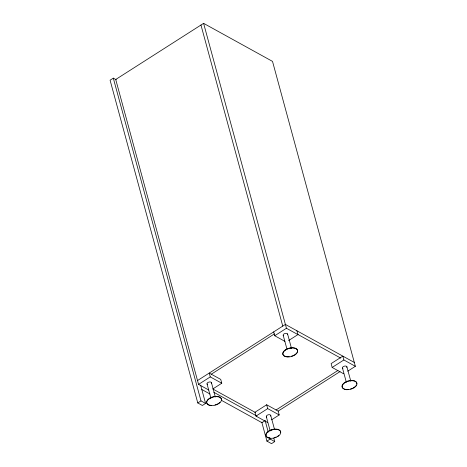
<?xml version="1.0" encoding="UTF-8"?>
<svg xmlns="http://www.w3.org/2000/svg" width="467" height="467" viewBox="0 0 467 467"><rect width="100%" height="100%" fill="white"/><g stroke="black" fill="none" stroke-linecap="round" stroke-linejoin="round"><path stroke-width="0.7" d="M116.178 79.729L113.306 78.147L110.084 80.201L197.775 402.945L202.369 405.479L205.591 403.424L200.623 385.141M347.746 371.172L355.364 366.309L272.518 61.393L203.6 23.35L115.723 79.478L198.563 384.388L208.772 390.027M197.518 380.547L285.395 324.419L354.319 362.462M211.236 374.248L274.403 333.905M198.563 384.388L210.278 376.904L221.767 383.244L212.981 388.859M273.68 331.903L274.724 335.744L286.44 328.26L297.928 334.606L288.553 340.589M197.775 402.945L200.997 400.884L205.591 403.424M271.584 419.815L279.202 414.947L278.157 411.106L266.669 404.766L254.953 412.25L255.998 416.091L267.486 422.431M255.998 416.091L267.714 408.607L279.202 414.947M343.875 359.964L342.831 356.123L331.115 363.606L332.16 367.447L343.875 359.964L355.364 366.309M276.026 410.008L337.962 370.448M278.093 411.147L340.029 371.592M265.133 420.615L261.911 422.67L221.405 400.312M266.926 441.117L270.148 439.056L274.742 441.589L271.52 443.65L266.926 441.117L261.765 422.127M286.592 349.497L286.896 349.334M210.43 398.135L210.734 397.977M297.438 334.209L340.723 358.101M274.724 335.744L284.934 341.383M332.16 367.447L343.648 373.793M212.923 389.052L255.478 412.542M213.868 392.315L256.908 416.074M201.785 389.484L210.016 394.025M342.953 368.527L342.644 368.3A2.288 1.261 -15.2 0 1 343.496 366.507A2.288 1.261 -15.2 0 1 346.403 366.245L346.712 366.472A2.288 1.261 -15.2 0 1 346.771 367.453M283.685 335.808L283.376 335.58A2.288 1.261 -15.2 0 1 284.222 333.794A2.288 1.261 -15.2 0 1 287.129 333.526L287.438 333.753A2.288 1.261 -15.2 0 1 287.497 334.734M266.791 417.171L266.488 416.938A2.288 1.261 -15.2 0 1 267.334 415.151A2.288 1.261 -15.2 0 1 270.241 414.889L270.551 415.116A2.288 1.261 -15.2 0 1 270.609 416.091M207.523 384.452L207.214 384.224A2.288 1.261 -15.2 0 1 208.06 382.432A2.288 1.261 -15.2 0 1 210.967 382.169L211.277 382.397A2.288 1.261 -15.2 0 1 211.335 383.378M354.039 387.452L354.12 387.75M346.882 366.764L350.758 381.019M342.474 368.008L346.351 382.263M296.884 330.759L297.928 334.606M203.6 23.35L286.44 328.26M287.608 334.045L291.484 348.3M200.962 25.031L282.763 326.106M283.206 335.288L286.89 348.867M285.576 349.66L285.658 349.958A7.63 4.203 -15.2 0 0 287.474 357.004A7.63 4.203 -15.2 0 0 297.619 350.524A7.63 4.203 -15.2 0 0 285.658 349.958M277.958 436.394L277.877 436.096A7.63 4.203 -15.2 0 0 278.822 435.407M270.72 415.408L274.596 429.663M266.669 404.766L267.714 408.607M273.785 438.075L274.742 441.589M266.313 416.652L270.189 430.901M265.18 420.773L268.233 432.022M269.763 437.649L270.148 439.056M221.767 383.244L220.722 379.402L209.234 373.063L210.278 376.904M211.452 382.689L215.322 396.944M207.044 383.932L210.915 398.188M209.414 398.304L209.496 398.602A7.63 4.203 -15.2 0 0 211.312 405.648A7.63 4.203 -15.2 0 0 221.463 399.162A7.63 4.203 -15.2 0 0 209.496 398.602M113.306 78.147L200.997 400.884M285.699 356.467A7.63 4.203 -15.2 0 1 287.246 348.779A7.63 4.203 -15.2 0 1 297.561 351.347M297.076 352.527A7.63 4.203 -15.2 0 1 296.492 353.303M296.125 353.682A7.63 4.203 -15.2 0 1 293.679 355.346M293.095 355.615A7.63 4.203 -15.2 0 1 291.221 356.268M289.277 356.636A7.63 4.203 -15.2 0 1 286.236 356.584M290.404 348.119A4.88 2.685 -15.2 0 1 291.612 348.073M343.584 388.661A7.63 4.203 -15.2 0 1 347.442 381.142A7.63 4.203 -15.2 0 1 356.835 384.067M356.35 385.24A7.63 4.203 -15.2 0 1 355.761 386.022M355.399 386.396A7.63 4.203 -15.2 0 1 352.947 388.065M352.363 388.334A7.63 4.203 -15.2 0 1 350.495 388.982M348.551 389.355A7.63 4.203 -15.2 0 1 345.51 389.297M344.973 389.186A7.63 4.203 -15.2 0 1 344.004 388.865M349.678 380.838A4.88 2.685 -15.2 0 1 350.88 380.792M268.309 437.684A7.63 4.203 -15.2 0 1 270.662 430.014A7.63 4.203 -15.2 0 1 280.673 432.705M276.201 436.978A7.63 4.203 -15.2 0 1 274.333 437.626M269.914 438.023A7.63 4.203 -15.2 0 1 268.811 437.83M271.076 430.13A4.88 2.685 -15.2 0 1 272.273 429.716M209.041 404.965A7.63 4.203 -15.2 0 1 211.388 397.294A7.63 4.203 -15.2 0 1 221.399 399.986M219.963 402.321A7.63 4.203 -15.2 0 1 217.517 403.99M216.933 404.259A7.63 4.203 -15.2 0 1 215.059 404.907M211.23 405.35A7.63 4.203 -15.2 0 1 209.537 405.111M346.748 389.723A7.63 4.203 -15.2 0 0 356.893 383.244A7.63 4.203 -15.2 0 0 344.926 382.677A7.63 4.203 -15.2 0 0 346.748 389.723M270.586 438.367A7.63 4.203 -15.2 0 0 280.731 431.882A7.63 4.203 -15.2 0 0 268.764 431.321A7.63 4.203 -15.2 0 0 270.586 438.367"/></g></svg>
